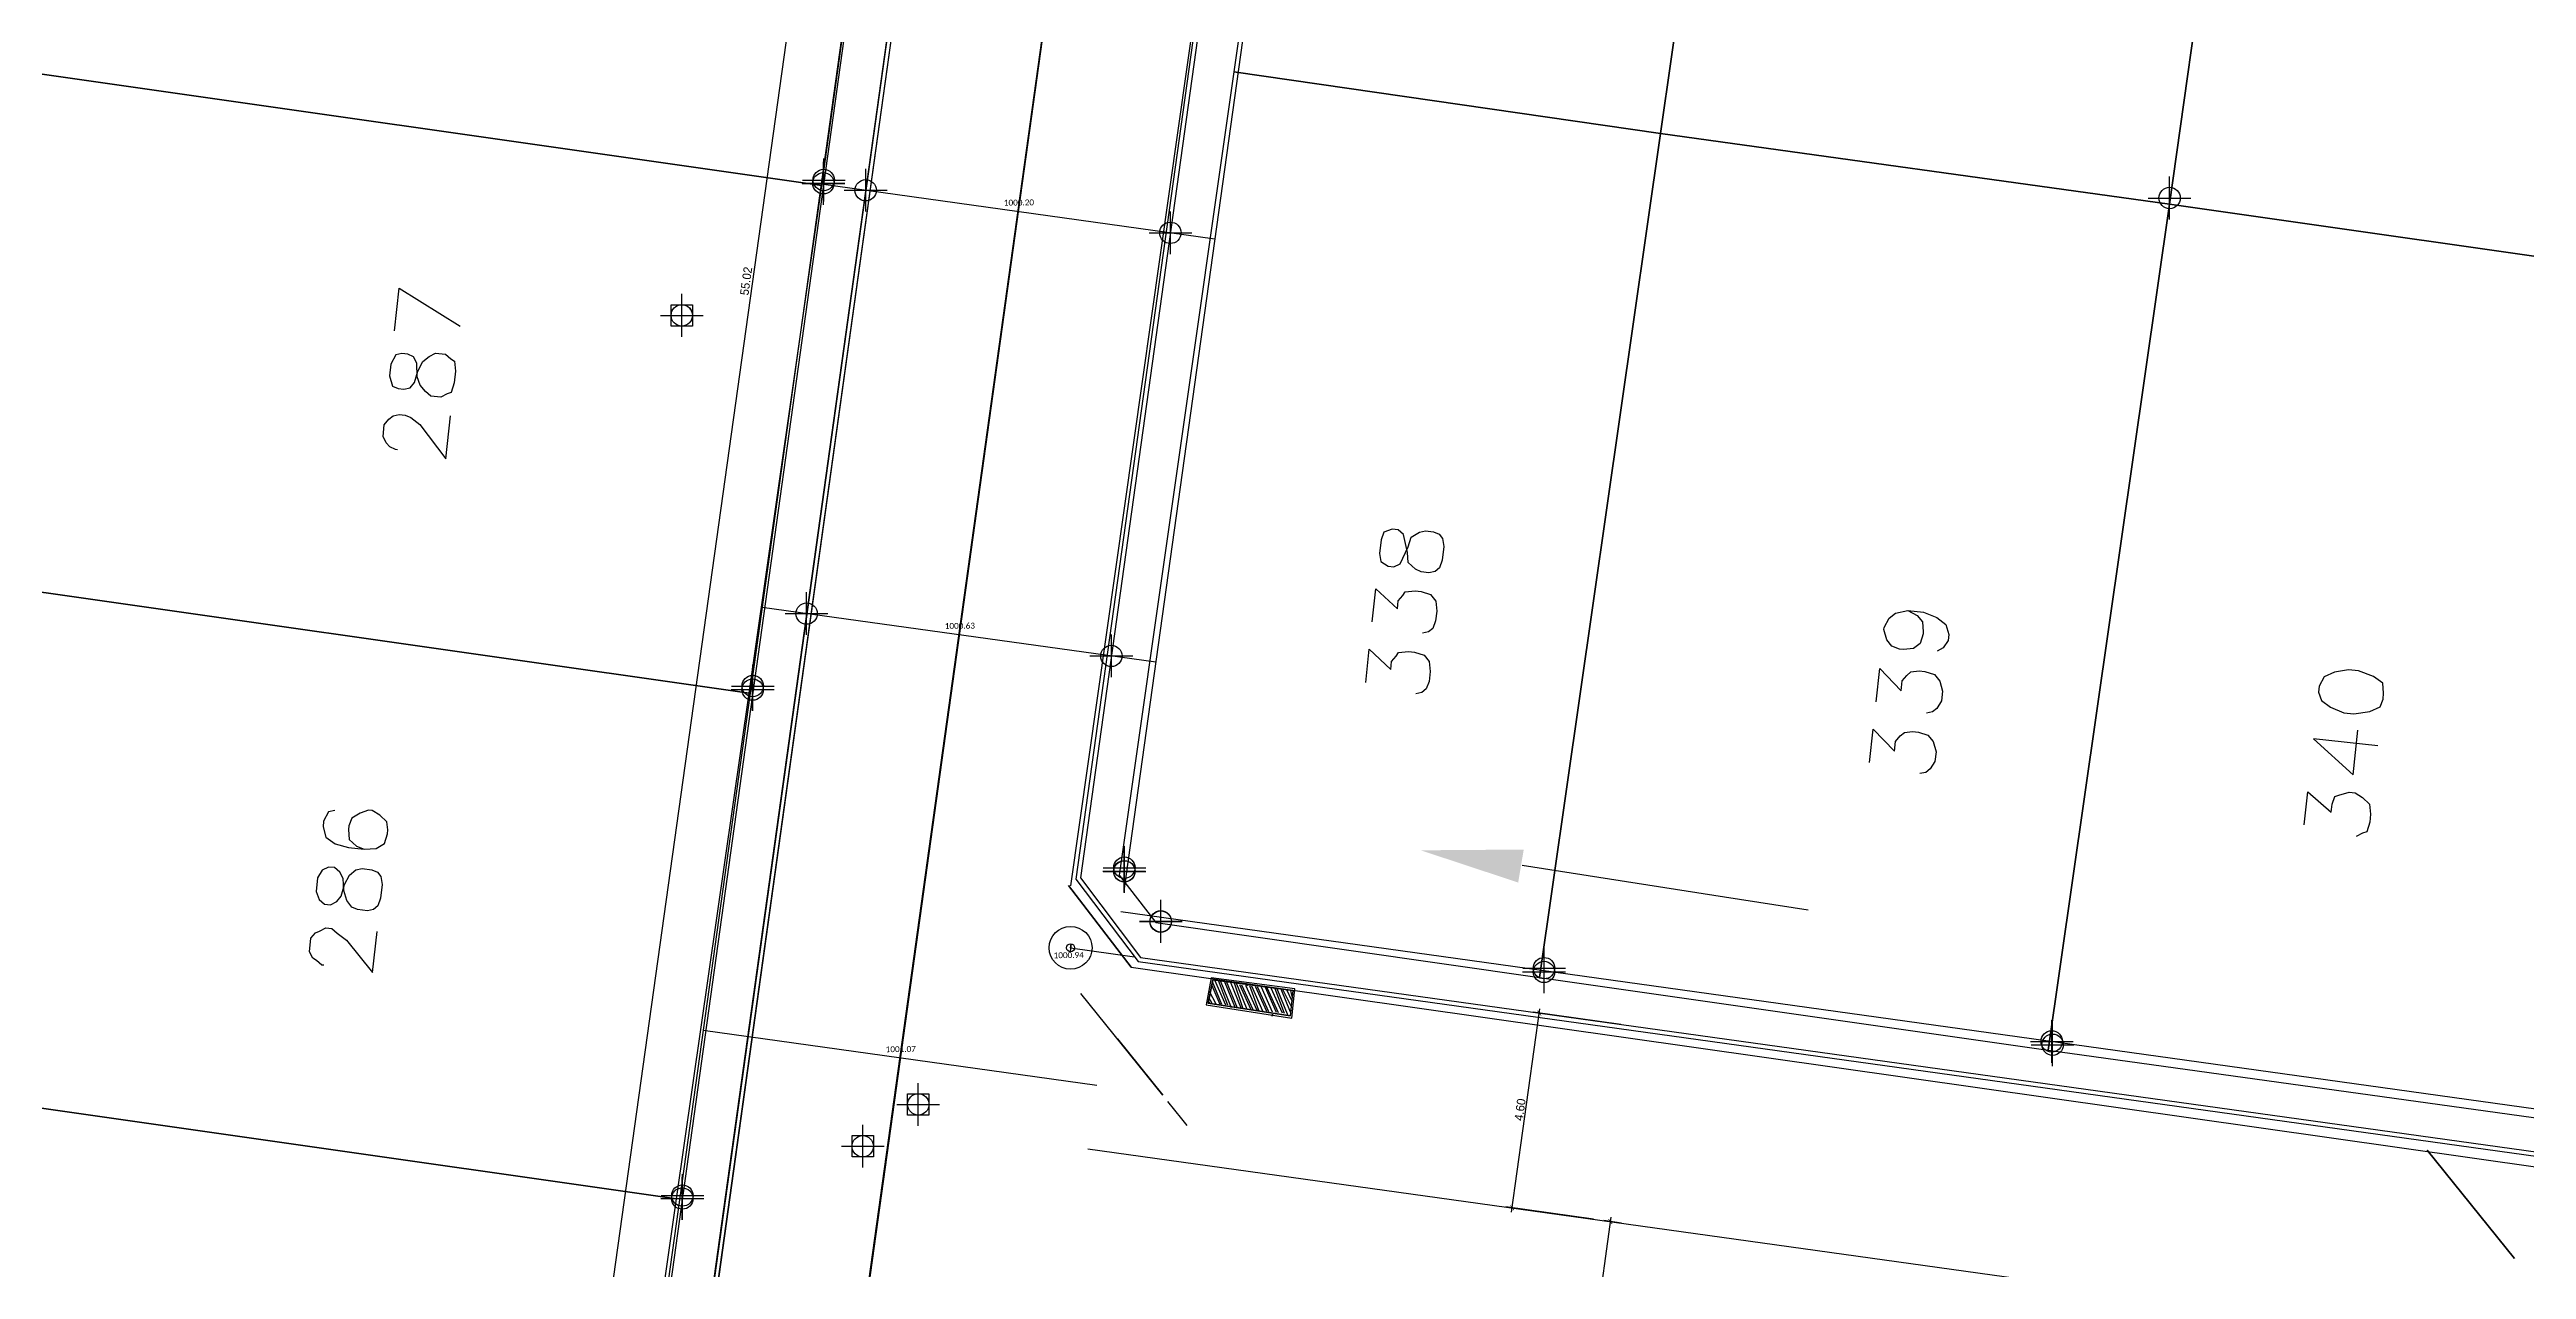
# Model space of a CAD drawing. Header units: metres. Extents: x -977055 to 805873, y -1033982 to 242021.
# Drawn here: x 1030.6 to 1088.6, y 967.7 to 996.3 of the extents above; entities that cross this region are included whole.
import ezdxf

# ---------------------------------------------------------------- set-up
doc = ezdxf.new("R2010")
doc.units = ezdxf.units.M
doc.header["$PDMODE"] = 32
doc.header["$PDSIZE"] = 1.5
for name, color, linetype in [('12-CONDICIONES EXISTENTES', 2, 'Continuous'), ('C-ROAD', 7, 'Continuous'), ('C-ROAD-CNTR-N', 92, 'Continuous'), ('C-ROAD-PROF-TEXT', 11, 'Continuous'), ('NIVEL BORDILLO', 6, 'Continuous'), ('V-NODE', 1, 'Continuous')]:
    doc.layers.add(name, color=color, linetype=linetype)
for name, color, linetype, true_color in [('PDF2_area escolar', 7, 'Continuous', 0x989898), ('PDF_Geometry', 7, 'Continuous', 0x797979), ('PDF_Solid Fills', 7, 'Continuous', 0x797979)]:
    doc.layers.add(name, color=color, linetype=linetype, true_color=true_color)
doc.styles.add('CITY2', font='stylu.ttf', dxfattribs={"height": 0.2})
doc.styles.add('MtXpl_Calibri', font='calibri.ttf')
doc.styles.get("Standard").update_dxf_attribs({"font": 'arial.ttf'})
doc.dimstyles.new('COTAS2', dxfattribs={"dimtxt": 0.02, "dimasz": 0.1, "dimexe": 0.15, "dimexo": 0.08, "dimgap": 0.05, "dimtad": 1, "dimzin": 0, "dimdsep": 46, "dimtxsty": 'CITY2', "dimblk": 'ARCHTICK', "dimcen": 1, "dimdle": 0.1, "dimclrd": 1, "dimclre": 1, "dimclrt": 2, "dimadec": 0, "dimazin": 0, "dimtfac": 1, "dimtofl": 0, "dimtmove": 0, "dimatfit": 3, "dimldrblk": 'ARCHTICK', "dimfxl": 0.18, "dimtolj": 1, "dimtzin": 0, "dimarcsym": 0})

# ---------------------------------------------------------------- blocks, each defined once
blk = doc.blocks.new('base')
at = {"layer": 'PDF_Geometry', "lineweight": 25, "extrusion": (-0.000787417, 0.063364, 0.99799), "elevation": 0.026}
for points in [[(-314.355, -197.288), (-299.601, -195.681), (-292.744, -194.188), (-282.663, -192.111), (-274.476, -190.361), (-258.037, -185.154), (-248.029, -180.61), (-240.539, -177.71), (-228.643, -174.042), (-222.733, -172.714), (-217.384, -171.04), (-209.935, -169.248), (-202.16, -164.759), (-196.196, -160.284), (-195.073, -159.817), (-178.095, -157.457), (-154.298, -156.614), (-136.667, -154.611), (-124.436, -153.164), (-118.066, -151.474), (-100.79, -146.646), (-80.955, -140.967), (-73.385, -139.328), (-61.694, -135.822), (-40.504, -131.604), (-37.727, -130.872), (-17.661, -129.441), (1.311, -127.461), (21.092, -124.929), (41.006, -122.83), (47.376, -123.458), (63.592, -123.186), (81.402, -124.312), (85.639, -96.072), (88.705, -66.393), (92.811, -40.781), (97.16, -22.386), (100.596, -1.562), (102.483, 8.32), (109.691, 37.361), (117.528, 76.62), (126.217, 115.638), (131.513, 149.592), (134.682, 173.973), (136.916, 195.591), (139.956, 229.678), (141.558, 250.676), (142.614, 271.37), (143.252, 283.21), (147.066, 312.938), (152.58, 355.631), (153.554, 396.042), (150.869, 418.02), (151.777, 438.639), (150.959, 458.028), (151.777, 438.639), (150.869, 418.02), (153.554, 396.042), (152.58, 355.631), (147.066, 312.938), (143.252, 283.21), (142.614, 271.37), (141.558, 250.676), (139.956, 229.678), (136.916, 195.591), (134.682, 173.973), (131.513, 149.592), (126.217, 115.638), (117.528, 76.62), (109.691, 37.361), (102.483, 8.32), (100.596, -1.562), (97.16, -22.386), (92.811, -40.781), (88.705, -66.393), (85.639, -96.072), (81.402, -124.312), (63.592, -123.186), (47.376, -123.458), (41.006, -122.83), (21.092, -124.929), (1.311, -127.461), (-17.661, -129.441), (-37.727, -130.872), (-40.504, -131.604), (-61.694, -135.822), (-73.385, -139.328), (-80.955, -140.967), (-100.79, -146.646), (-118.066, -151.474), (-124.436, -153.164), (-136.667, -154.611), (-154.298, -156.614), (-178.095, -157.457), (-195.073, -159.817), (-196.196, -160.284), (-202.16, -164.759), (-209.935, -169.248), (-217.384, -171.04), (-222.733, -172.714), (-228.643, -174.042), (-240.539, -177.71), (-248.029, -180.61), (-258.037, -185.154), (-274.476, -190.361), (-282.663, -192.111), (-292.744, -194.188), (-299.601, -195.681), (-314.355, -197.288), (-312.178, -178.446), (-309.146, -157.898), (-306.876, -132.899), (-305.823, -118.002), (-298.643, -78.802), (-291.055, -45.077), (-282.252, -15.116), (-275.645, 10.473), (-270.319, 33.898), (-263.825, 63.164), (-258.15, 86.408), (-284.424, 123.888)], [(-267.999, 16.971), (-268.131, 15.874), (-179.142, 2.046), (-177.207, 3.482), (-171.285, 41.86)], [(-155.625, 28.658), (-155.747, 27.653), (-157.167, 28.566)], [(-155.661, 31.445), (-155.615, 31.439), (-155.483, 31.377), (-155.403, 31.275), (-155.328, 31.127), (-155.361, 30.852), (-155.469, 30.726), (-155.571, 30.646), (-155.714, 30.617), (-155.851, 30.633), (-155.983, 30.695), (-156.195, 30.86), (-156.792, 31.674), (-156.913, 30.668)], [(-178.419, 35.763), (-178.512, 34.986), (-179.011, 35.464), (-179.033, 35.281), (-179.141, 35.155), (-179.198, 35.069), (-179.432, 35.051), (-179.569, 35.067), (-179.792, 35.141), (-179.913, 35.294), (-179.931, 35.528), (-179.903, 35.757), (-179.836, 35.934), (-179.733, 36.015), (-179.59, 36.044)], [(-190.952, 35.65), (-191.17, 35.769), (-191.29, 35.923), (-191.309, 36.157), (-191.303, 36.203), (-191.23, 36.426), (-191.076, 36.546), (-190.842, 36.565), (-190.751, 36.554), (-190.573, 36.486), (-190.453, 36.332), (-190.389, 36.093), (-190.394, 36.047), (-190.513, 35.829), (-190.667, 35.709), (-190.952, 35.65), (-191.318, 35.695), (-191.627, 35.824), (-191.839, 35.989), (-191.903, 36.229), (-191.886, 36.366), (-191.773, 36.538), (-191.625, 36.613)], [(-178.248, 37.18), (-178.341, 36.403), (-178.84, 36.881), (-178.862, 36.698), (-178.97, 36.572), (-179.027, 36.486), (-179.261, 36.468), (-179.398, 36.484), (-179.621, 36.558), (-179.742, 36.711), (-179.76, 36.945), (-179.733, 37.174), (-179.665, 37.351), (-179.562, 37.431), (-179.42, 37.461)], [(-190.185, 37.784), (-190.279, 37.007), (-190.772, 37.53), (-190.8, 37.301), (-190.908, 37.175), (-191.01, 37.095), (-191.199, 37.071), (-191.336, 37.088), (-191.559, 37.161), (-191.679, 37.315), (-191.743, 37.554), (-191.716, 37.783), (-191.602, 37.955), (-191.5, 38.035), (-191.357, 38.064)], [(-190.015, 39.201), (-190.108, 38.424), (-190.602, 38.947), (-190.629, 38.718), (-190.737, 38.592), (-190.839, 38.512), (-191.028, 38.488), (-191.165, 38.505), (-191.388, 38.578), (-191.509, 38.732), (-191.572, 38.971), (-191.545, 39.2), (-191.431, 39.372), (-191.329, 39.452), (-191.186, 39.481)], [(-201.914, 38.965), (-200.406, 38.783), (-201.323, 39.636), (-201.45, 38.585)], [(-200.163, 40.794), (-200.257, 40.017), (-200.801, 40.5), (-200.824, 40.318), (-200.891, 40.14), (-200.988, 40.106), (-201.228, 40.042), (-201.365, 40.058), (-201.537, 40.172), (-201.703, 40.331), (-201.721, 40.565), (-201.699, 40.748), (-201.626, 40.971), (-201.529, 41.005), (-201.381, 41.08)], [(-154.088, 39.88), (-153.945, 39.91), (-153.826, 40.127), (-153.81, 40.264), (-153.874, 40.504), (-154.086, 40.668), (-154.4, 40.753), (-154.766, 40.797), (-155.046, 40.784), (-155.245, 40.669), (-155.318, 40.446), (-155.329, 40.355), (-155.305, 40.166), (-155.139, 40.007), (-154.967, 39.894), (-154.876, 39.883), (-154.682, 39.952), (-154.483, 40.067), (-154.415, 40.244), (-154.404, 40.336), (-154.422, 40.57), (-154.588, 40.729), (-154.766, 40.797)], [(-181.853, 41.51), (-186.579, 42.311), (-188.534, 42.639)], [(-153.79, 43.508), (-153.744, 43.502), (-153.618, 43.394), (-153.532, 43.338), (-153.457, 43.19), (-153.496, 42.87), (-153.604, 42.743), (-153.701, 42.709), (-153.849, 42.634), (-153.986, 42.65), (-154.112, 42.758), (-154.324, 42.923), (-154.927, 43.691), (-155.043, 42.731)], [(-172.675, 43.789), (-264.945, 58.105)], [(-176.453, 44.383), (-174.584, 44.112), (-174.472, 44.655), (-176.381, 44.978)], [(-174.564, 44.666), (-174.489, 44.518)], [(-174.655, 44.677), (-174.505, 44.381)], [(-174.747, 44.688), (-174.568, 44.249)], [(-174.792, 44.693), (-174.579, 44.158)], [(-174.884, 44.704), (-174.63, 44.117)], [(-174.929, 44.71), (-174.721, 44.128)], [(-175.015, 44.767), (-174.767, 44.134)], [(-175.107, 44.778), (-174.858, 44.145)], [(-175.152, 44.783), (-174.904, 44.15)], [(-175.244, 44.794), (-174.996, 44.161)], [(-175.29, 44.8), (-175.087, 44.172)], [(-175.381, 44.811), (-175.133, 44.178)], [(-175.472, 44.822), (-175.219, 44.235)], [(-175.518, 44.827), (-175.264, 44.24)], [(-175.61, 44.838), (-175.356, 44.251)], [(-175.655, 44.844), (-175.447, 44.262)], [(-175.747, 44.855), (-175.493, 44.268)], [(-175.838, 44.866), (-175.584, 44.279)], [(-175.884, 44.871), (-175.63, 44.284)], [(-175.975, 44.882), (-175.721, 44.295)], [(-176.067, 44.893), (-175.813, 44.306)], [(-176.112, 44.899), (-175.858, 44.312)], [(-176.204, 44.91), (-175.95, 44.323)], [(-176.249, 44.915), (-176.041, 44.334)], [(-176.335, 44.972), (-176.087, 44.339)], [(-176.392, 44.886), (-176.178, 44.35)], [(-176.409, 44.749), (-176.224, 44.356)], [(-176.425, 44.612), (-176.316, 44.367)], [(-176.436, 44.521), (-176.407, 44.378)], [(-174.518, 44.66), (-174.478, 44.609)]]:
    blk.add_lwpolyline(points, dxfattribs=at)
for points in [[(-188.387, 4.597), (-179.416, 3.238), (-178.249, 4.072), (-175.34, 22.826), (-185.306, 24.398)], [(-185.306, 24.398), (-197.192, 26.201), (-200.222, 6.441), (-188.387, 4.597)], [(-197.192, 26.201), (-209.026, 28.044), (-212.102, 8.289), (-200.222, 6.441)], [(-165.667, 25.37), (-167.464, 13.53), (-147.71, 10.455), (-145.867, 22.289)], [(-163.818, 37.25), (-165.667, 25.37), (-145.867, 22.289), (-144.064, 34.175)], [(-185.306, 24.398), (-175.34, 22.826), (-172.426, 41.626), (-173.265, 42.747), (-182.231, 44.152)], [(-182.231, 44.152), (-194.111, 46.001), (-197.192, 26.201), (-185.306, 24.398)], [(-194.111, 46.001), (-205.95, 47.798), (-209.026, 28.044), (-197.192, 26.201)], [(-155.499, 29.71), (-155.563, 29.949), (-155.694, 30.011), (-155.831, 30.028), (-155.974, 29.999), (-156.082, 29.873), (-156.161, 29.604), (-156.28, 29.386), (-156.433, 29.266), (-156.581, 29.191), (-156.81, 29.218), (-156.936, 29.326), (-157.022, 29.383), (-157.04, 29.617), (-157.007, 29.891), (-156.934, 30.114), (-156.837, 30.149), (-156.689, 30.224), (-156.46, 30.197), (-156.334, 30.089), (-156.214, 29.935), (-156.144, 29.741), (-156.137, 29.416), (-156.062, 29.267), (-155.93, 29.205), (-155.793, 29.189), (-155.651, 29.218), (-155.532, 29.435)], [(-178.611, 34.164), (-178.635, 34.352), (-178.807, 34.465), (-178.944, 34.482), (-179.092, 34.407), (-179.154, 34.275), (-179.279, 34.012), (-179.352, 33.789), (-179.551, 33.674), (-179.694, 33.645), (-179.877, 33.667), (-180.008, 33.729), (-180.089, 33.832), (-180.113, 34.02), (-180.074, 34.34), (-180.006, 34.517), (-179.904, 34.598), (-179.761, 34.627), (-179.578, 34.605), (-179.447, 34.543), (-179.28, 34.383), (-179.262, 34.149), (-179.204, 33.864), (-179.175, 33.721), (-179.049, 33.614), (-178.911, 33.597), (-178.718, 33.666), (-178.65, 33.844)], [(-161.975, 49.085), (-163.818, 37.25), (-144.064, 34.175), (-142.221, 46.009)], [(-200.538, 37.686), (-200.607, 37.88), (-200.819, 38.045), (-201.128, 38.175), (-201.357, 38.202), (-201.733, 38.155), (-201.978, 38.045), (-202.046, 37.868), (-202.063, 37.731), (-202.044, 37.497), (-201.832, 37.332), (-201.478, 37.197), (-201.249, 37.169), (-200.918, 37.222), (-200.673, 37.332), (-200.554, 37.549)], [(-153.628, 41.773), (-153.697, 41.966), (-153.824, 42.074), (-153.961, 42.091), (-154.109, 42.016), (-154.217, 41.89), (-154.296, 41.621), (-154.414, 41.404), (-154.568, 41.283), (-154.711, 41.254), (-154.939, 41.281), (-155.071, 41.344), (-155.151, 41.446), (-155.175, 41.634), (-155.136, 41.954), (-155.069, 42.132), (-154.966, 42.212), (-154.824, 42.241), (-154.595, 42.214), (-154.463, 42.152), (-154.343, 41.998), (-154.279, 41.758), (-154.266, 41.479), (-154.191, 41.33), (-154.065, 41.222), (-153.928, 41.206), (-153.78, 41.281), (-153.667, 41.453)], [(-171.239, 41.854), (-172.675, 43.789)], [(-176.504, 44.343), (-174.544, 44.061), (-174.421, 44.695), (-176.421, 45.029)], [(-174.472, 44.655), (-174.584, 44.112), (-176.453, 44.383), (-176.381, 44.978)], [(-160.126, 60.965), (-161.975, 49.085), (-142.221, 46.009), (-140.372, 57.889)]]:
    blk.add_lwpolyline(points, close=True, dxfattribs=at)
at = {"layer": 'PDF_Geometry', "color": 252, "lineweight": 25, "true_color": 0x989898, "extrusion": (-0.000787417, 0.063364, 0.99799), "elevation": 0.026}
for points in [[(-173.38, 46.795), (-171.49, 44.388)], [(-175.401, 44.257), (-175.361, 44.206)], [(-173.943, 47.512), (-173.822, 47.359), (-173.5, 46.949)], [(-204.96, 51.018), (-202.95, 48.457)]]:
    blk.add_lwpolyline(points, dxfattribs=at)
at = {"layer": 'PDF_Geometry', "color": 109, "lineweight": 50, "true_color": 0x136633, "extrusion": (-0.000787417, 0.063364, 0.99799), "elevation": 0.026}
for points in [[(-175.964, 44.974), (-175.97, 44.928)], [(-173.38, 46.795), (-172.335, 45.464)], [(-204.96, 51.018), (-202.95, 48.457)]]:
    blk.add_lwpolyline(points, dxfattribs=at)
blk = doc.blocks.new('*U4030')
at = {"color": 0, "linetype": 'ByBlock', "lineweight": -2, "transparency": 16777216}
for p, q in [((-1, 0), (1, 0)), ((0, -1), (0, 1))]:
    blk.add_line(p, q, dxfattribs=at)
blk = doc.blocks.new('*U4099', base_point=(1045.44, 969.374, 1001.828))
at = {"layer": 'V-NODE', "color": 5, "lineweight": -2, "xscale": 0.5, "yscale": 0.5, "zscale": 0.5}
blk.add_blockref('*U4030', (1045.44, 969.374, 1001.828), dxfattribs=at)
blk = doc.blocks.new('*U4102', base_point=(1047.086, 981.283, 1001.223))
at = {"layer": 'V-NODE', "color": 5, "lineweight": -2, "xscale": 0.5, "yscale": 0.5, "zscale": 0.5}
blk.add_blockref('*U4030', (1047.086, 981.283, 1001.223), dxfattribs=at)
blk = doc.blocks.new('*U4105', base_point=(1048.743, 993.129, 1000.642))
at = {"layer": 'V-NODE', "color": 5, "lineweight": -2, "xscale": 0.5, "yscale": 0.5, "zscale": 0.5}
blk.add_blockref('*U4030', (1048.743, 993.129, 1000.642), dxfattribs=at)
blk = doc.blocks.new('_ArchTick')
at = {"color": 0, "linetype": 'ByBlock', "const_width": 0.15}
blk.add_lwpolyline([(-0.5, -0.5), (0.5, 0.5)], dxfattribs=at)
blk = doc.blocks.new('*D4185')
at = {"layer": '12-CONDICIONES EXISTENTES', "color": 1, "lineweight": -2, "transparency": 16777216}
blk.add_line((1043.271, 963.475), (1050.905, 1018.164), dxfattribs=at)
at = {"layer": '12-CONDICIONES EXISTENTES', "color": 1, "linetype": 'Continuous', "lineweight": -2, "transparency": 16777216}
for p, q in [((1056.679, 1017.257), (1050.743, 1018.086)), ((1049.072, 962.766), (1043.136, 963.595))]:
    blk.add_line(p, q, dxfattribs=at)
at = {"layer": 'Defpoints', "color": 0, "transparency": 16777216}
for p in [(1050.892, 1018.065), (1056.758, 1017.246, 996.877), (1049.151, 962.755, 996.877)]:
    blk.add_point(p, dxfattribs=at)
at = {"layer": '12-CONDICIONES EXISTENTES', "color": 1, "lineweight": -2, "transparency": 16777216, "xscale": 0.1, "yscale": 0.1, "zscale": 0.1}
for p, rotation in [((1050.892, 1018.065), 82.0528907825986), ((1043.285, 963.574), 262.0528907825986)]:
    blk.add_blockref('_ArchTick', p, dxfattribs=dict(at, rotation=rotation))
at = {"layer": '12-CONDICIONES EXISTENTES', "color": 2, "transparency": 16777216, "insert": (1046.935, 990.841), "char_height": 0.2, "attachment_point": 5, "rotation": 82.05289, "style": 'CITY2'}
blk.add_mtext('\\A1;55.02', dxfattribs=at)
blk = doc.blocks.new('*U4787')
at = {"color": 0, "linetype": 'ByBlock', "lineweight": -2, "transparency": 16777216}
for p, q in [((-1, 0), (1, 0)), ((0, -1), (0, 1))]:
    blk.add_line(p, q, dxfattribs=at)
blk.add_lwpolyline([(-0.5, -0.5), (-0.5, 0.5), (0.5, 0.5), (0.5, -0.5)], close=True, dxfattribs=at)
blk.add_circle((0, 0), 0.5, dxfattribs=at)
blk = doc.blocks.new('*U4796', base_point=(1045.429, 990.038, 1000.808))
at = {"layer": 'V-NODE', "color": 3, "lineweight": -2, "xscale": 0.5, "yscale": 0.5, "zscale": 0.5}
blk.add_blockref('*U4787', (1045.429, 990.038, 1000.808), dxfattribs=at)
blk = doc.blocks.new('*U4799', base_point=(1045.428, 990.038, 1000.808))
at = {"layer": 'V-NODE', "color": 3, "lineweight": -2, "xscale": 0.5, "yscale": 0.5, "zscale": 0.5}
blk.add_blockref('*U4787', (1045.428, 990.038, 1000.808), dxfattribs=at)
blk = doc.blocks.new('*U4805', base_point=(1049.663, 970.596, 999.27))
at = {"layer": 'V-NODE', "color": 3, "lineweight": -2, "xscale": 0.5, "yscale": 0.5, "zscale": 0.5}
blk.add_blockref('*U4787', (1049.663, 970.596, 999.27), dxfattribs=at)
blk = doc.blocks.new('*U4820', base_point=(1050.961, 971.576, 998.47))
at = {"layer": 'V-NODE', "color": 3, "lineweight": -2, "xscale": 0.5, "yscale": 0.5, "zscale": 0.5}
blk.add_blockref('*U4787', (1050.961, 971.576, 998.47), dxfattribs=at)
blk = doc.blocks.new('*U4845')
at = {"color": 0, "linetype": 'ByBlock', "lineweight": -2, "transparency": 16777216}
for p, q in [((-1, 0), (1, 0)), ((0, -1), (0, 1))]:
    blk.add_line(p, q, dxfattribs=at)
blk.add_circle((0, 0), 0.5, dxfattribs=at)
blk = doc.blocks.new('*U4857', base_point=(1045.443, 969.444, 1001.852))
at = {"layer": 'V-NODE', "color": 2, "lineweight": -2, "xscale": 0.5, "yscale": 0.5, "zscale": 0.5}
blk.add_blockref('*U4845', (1045.443, 969.444, 1001.852), dxfattribs=at)
blk = doc.blocks.new('*U4860', base_point=(1047.09, 981.365, 1001.246))
at = {"layer": 'V-NODE', "color": 2, "lineweight": -2, "xscale": 0.5, "yscale": 0.5, "zscale": 0.5}
blk.add_blockref('*U4845', (1047.09, 981.365, 1001.246), dxfattribs=at)
blk = doc.blocks.new('*U4863', base_point=(1048.751, 993.205, 1000.664))
at = {"layer": 'V-NODE', "color": 2, "lineweight": -2, "xscale": 0.5, "yscale": 0.5, "zscale": 0.5}
blk.add_blockref('*U4845', (1048.751, 993.205, 1000.664), dxfattribs=at)
blk = doc.blocks.new('*U4958')
at = {"color": 0, "linetype": 'ByBlock', "lineweight": -2, "transparency": 16777216}
for p, q in [((-1, 0), (1, 0)), ((0, -1), (0, 1))]:
    blk.add_line(p, q, dxfattribs=at)
blk.add_circle((0, 0), 0.5, dxfattribs=at)
blk = doc.blocks.new('*U5273')
at = {"layer": 'C-ROAD-CNTR-N', "color": 92, "linetype": 'Continuous', "lineweight": -3}
blk.add_line((1035.324, 863.717), (1074.019, 1140.909), dxfattribs=at)

msp = doc.modelspace()

# ---------------------------------------------------------------- linework, layer by layer
at = {"color": 1, "elevation": 999.808}
for points in [[(1052.21382, 1018.02826), (1030.70458, 863.52595)], [(1053.20427, 1017.89037), (1031.69503, 863.38806)], [(1053.30331, 1017.87658), (1031.79407, 863.37428)], [(1056.76988, 1017.39398), (1035.26064, 862.89167)]]:
    msp.add_lwpolyline(points, dxfattribs=at)
msp.add_circle((1054.52692, 975.24019, 1002.422), 0.50164)
at = {"layer": '12-CONDICIONES EXISTENTES', "color": 1, "elevation": 996.877}
for points in [[(1057.90444, 991.82389), (1048.69376, 993.10969)], [(1056.52186, 981.91992), (1047.31118, 983.20572)], [(1055.13928, 972.01596), (1045.9286, 973.30176)]]:
    msp.add_lwpolyline(points, dxfattribs=at)
at = {"layer": 'C-ROAD-CNTR-N', "color": 92, "linetype": 'Continuous', "lineweight": -3}
for p, q in [((1074.99809, 1147.92141), (1035.32355, 863.71727)), ((1052.03266, 1017.04386), (1030.71789, 864.35785)), ((1052.98262, 1016.25428), (1031.75788, 864.21321)), ((1053.088, 1016.28591), (1031.85692, 864.19938)), ((1060.01993, 1015.31204), (1054.65028, 976.84713)), ((1060.11324, 1015.25718), (1054.75504, 976.87434)), ((1061.12139, 1014.88447), (1055.781, 976.62917)), ((1054.53978, 975.33234), (1054.51405, 975.14803))]:
    msp.add_line(p, q, dxfattribs=at)
at = {"layer": 'NIVEL BORDILLO', "color": 2}
for p, q in [((1054.65028, 976.84713, 1002.422), (1056.10631, 974.91923, 1002.422)), ((1054.75504, 976.87434, 1002.422), (1056.16114, 975.01256, 1002.422)), ((1055.70178, 976.08619, 1002.422), (1148.63357, 963.14167, 1002.422)), ((1054.52692, 975.24019, 1002.422), (1054.53978, 975.33234, 1002.422)), ((1054.52692, 975.24019, 1002.422), (1056.02109, 975.03206, 1002.422)), ((1056.10631, 974.91923, 1002.422), (1148.53802, 962.04436, 1002.422)), ((1056.16114, 975.01256, 1002.422), (1148.55182, 962.1434, 1002.422)), ((1054.92921, 970.53974, 1002.422), (1147.861, 957.59522, 1002.422))]:
    msp.add_line(p, q, dxfattribs=at)
at = {"layer": 'NIVEL BORDILLO', "color": 1}
for p, q in [((1064.84666, 969.05737), (1065.50886, 973.81147)), ((1067.16843, 968.93569), (1066.52291, 964.28023))]:
    msp.add_line(p, q, dxfattribs=at)
at = {"layer": 'NIVEL BORDILLO', "color": 1, "linetype": 'Continuous'}
for p, q in [((1067.39829, 973.44733), (1065.3465, 973.73312)), ((1066.76368, 968.89131), (1064.71189, 969.17711)), ((1067.41408, 968.80067), (1067.00612, 968.85723))]:
    msp.add_line(p, q, dxfattribs=at)
at = {"layer": 'NIVEL BORDILLO', "color": 2}
msp.add_circle((1054.52692, 975.24019, 1002.422), 0.09305, dxfattribs=at)
at = {"layer": 'PDF_Solid Fills', "transparency": 33554559, "extrusion": (-0.000787417, 0.063364, 0.99799)}
msp.add_solid([(-1077.05467, -898.04422, 1060.76006), (-1074.78416, -898.82785, 1060.76006), (-1077.19399, -898.81574, 1060.76006)], dxfattribs=at)

# ---------------------------------------------------------------- block references
at = {"layer": 'C-ROAD', "color": 7, "linetype": 'Continuous', "lineweight": -3}
msp.add_blockref('*U5273', (0, 0), dxfattribs=at)
at = {"layer": 'NIVEL BORDILLO', "color": 1, "xscale": 0.1, "yscale": 0.1, "zscale": 0.1}
for p, rotation in [((1065.49506, 973.71243), 82.0702592729485), ((1064.86045, 969.15641), 262.0702592729485), ((1067.1547, 968.83663), 82.10572932162779)]:
    msp.add_blockref('_ArchTick', p, dxfattribs=dict(at, rotation=rotation))
at = {"layer": 'PDF2_area escolar'}
msp.add_blockref('base', (882.736, 1016.336, 999.038), dxfattribs=at)
at = {"layer": 'V-NODE', "color": 2, "lineweight": -2, "xscale": 0.5, "yscale": 0.5, "zscale": 0.5}
for p in [(1048.743, 993.129, 1000.642), (1049.7314, 992.9647, 1000.19545), (1080.242, 992.784, 1001.242), (1080.242, 992.784, 1001.242), (1056.8623, 991.9693, 1000.19545), (1048.3488, 983.0608, 1000.63364), (1055.4802, 982.0689, 1000.63364), (1047.086, 981.283, 1001.223), (1055.781, 977.033, 1001.522), (1055.786, 977.115, 1001.548), (1055.787, 977.028, 1001.519), (1056.635, 975.86, 1001.666), (1056.636, 975.854, 1001.664), (1065.604, 974.676, 1001.833), (1065.606, 974.764, 1001.862), (1077.485, 973.049, 1002.054), (1077.505, 972.973, 1002.102), (1045.44, 969.374, 1001.828)]:
    msp.add_blockref('*U4958', p, dxfattribs=at)
at = {"layer": 'V-NODE'}
for name, p in [('*U4105', (1048.745, 993.127, 1000.645)), ('*U4863', (1048.751, 993.205, 1000.662)), ('*U4799', (1045.428, 990.038, 1000.806)), ('*U4796', (1045.429, 990.038, 1000.806)), ('*U4860', (1047.09, 981.365, 1001.244)), ('*U4102', (1047.088, 981.281, 1001.226)), ('*U4820', (1050.961, 971.576, 998.468)), ('*U4805', (1049.663, 970.596, 999.268)), ('*U4099', (1045.442, 969.372, 1001.831)), ('*U4857', (1045.443, 969.444, 1001.85))]:
    msp.add_blockref(name, p, dxfattribs=at)

# ---------------------------------------------------------------- texts
at = {"layer": 'C-ROAD-PROF-TEXT', "color": 2, "style": 'MtXpl_Calibri'}
msp.add_text('1000.94', height=0.1375, rotation=0.5711077, dxfattribs=at).set_placement((1054.13032, 974.99643))
at = {"layer": 'C-ROAD-PROF-TEXT', "color": 11, "linetype": 'Continuous', "lineweight": -3, "char_height": 0.15, "attachment_point": 8, "rotation": 0.5711077}
for s, insert in [('{\\fCalibri|b0|i0|c0|p34;\\H0.91667x;\\C256;1000.20}', (1053.31844, 992.60744, 1013.334)), ('{\\fCalibri|b0|i0|c0|p34;\\H0.91667x;\\C256;1000.63}', (1051.93615, 982.70344, 1013.334)), ('{\\fCalibri|b0|i0|c0|p34;\\H0.91667x;\\C256;1001.07}', (1050.55357, 972.79948, 1013.334))]:
    msp.add_mtext(s, dxfattribs=dict(at, insert=insert))
at = {"layer": 'NIVEL BORDILLO', "color": 2, "insert": (1065.04385, 971.45307), "char_height": 0.2, "attachment_point": 5, "rotation": 82.0702593, "style": 'CITY2'}
msp.add_mtext('\\A1;4.60', dxfattribs=at)

# ---------------------------------------------------------------- dimensions: what is measured, and where the dimension line sits
at = {"layer": '12-CONDICIONES EXISTENTES', "color": 1}
dim = msp.add_aligned_dim(p1=(1049.15136, 962.7549, 996.877), p2=(1056.75827, 1017.24585, 996.877), distance=5.92351, dimstyle='COTAS2', dxfattribs=at)
dim.commit()
dim.dimension.update_dxf_attribs({"geometry": '*D4185', "text_midpoint": (1046.93463, 990.84079)})

doc.saveas('drawing.dxf')
